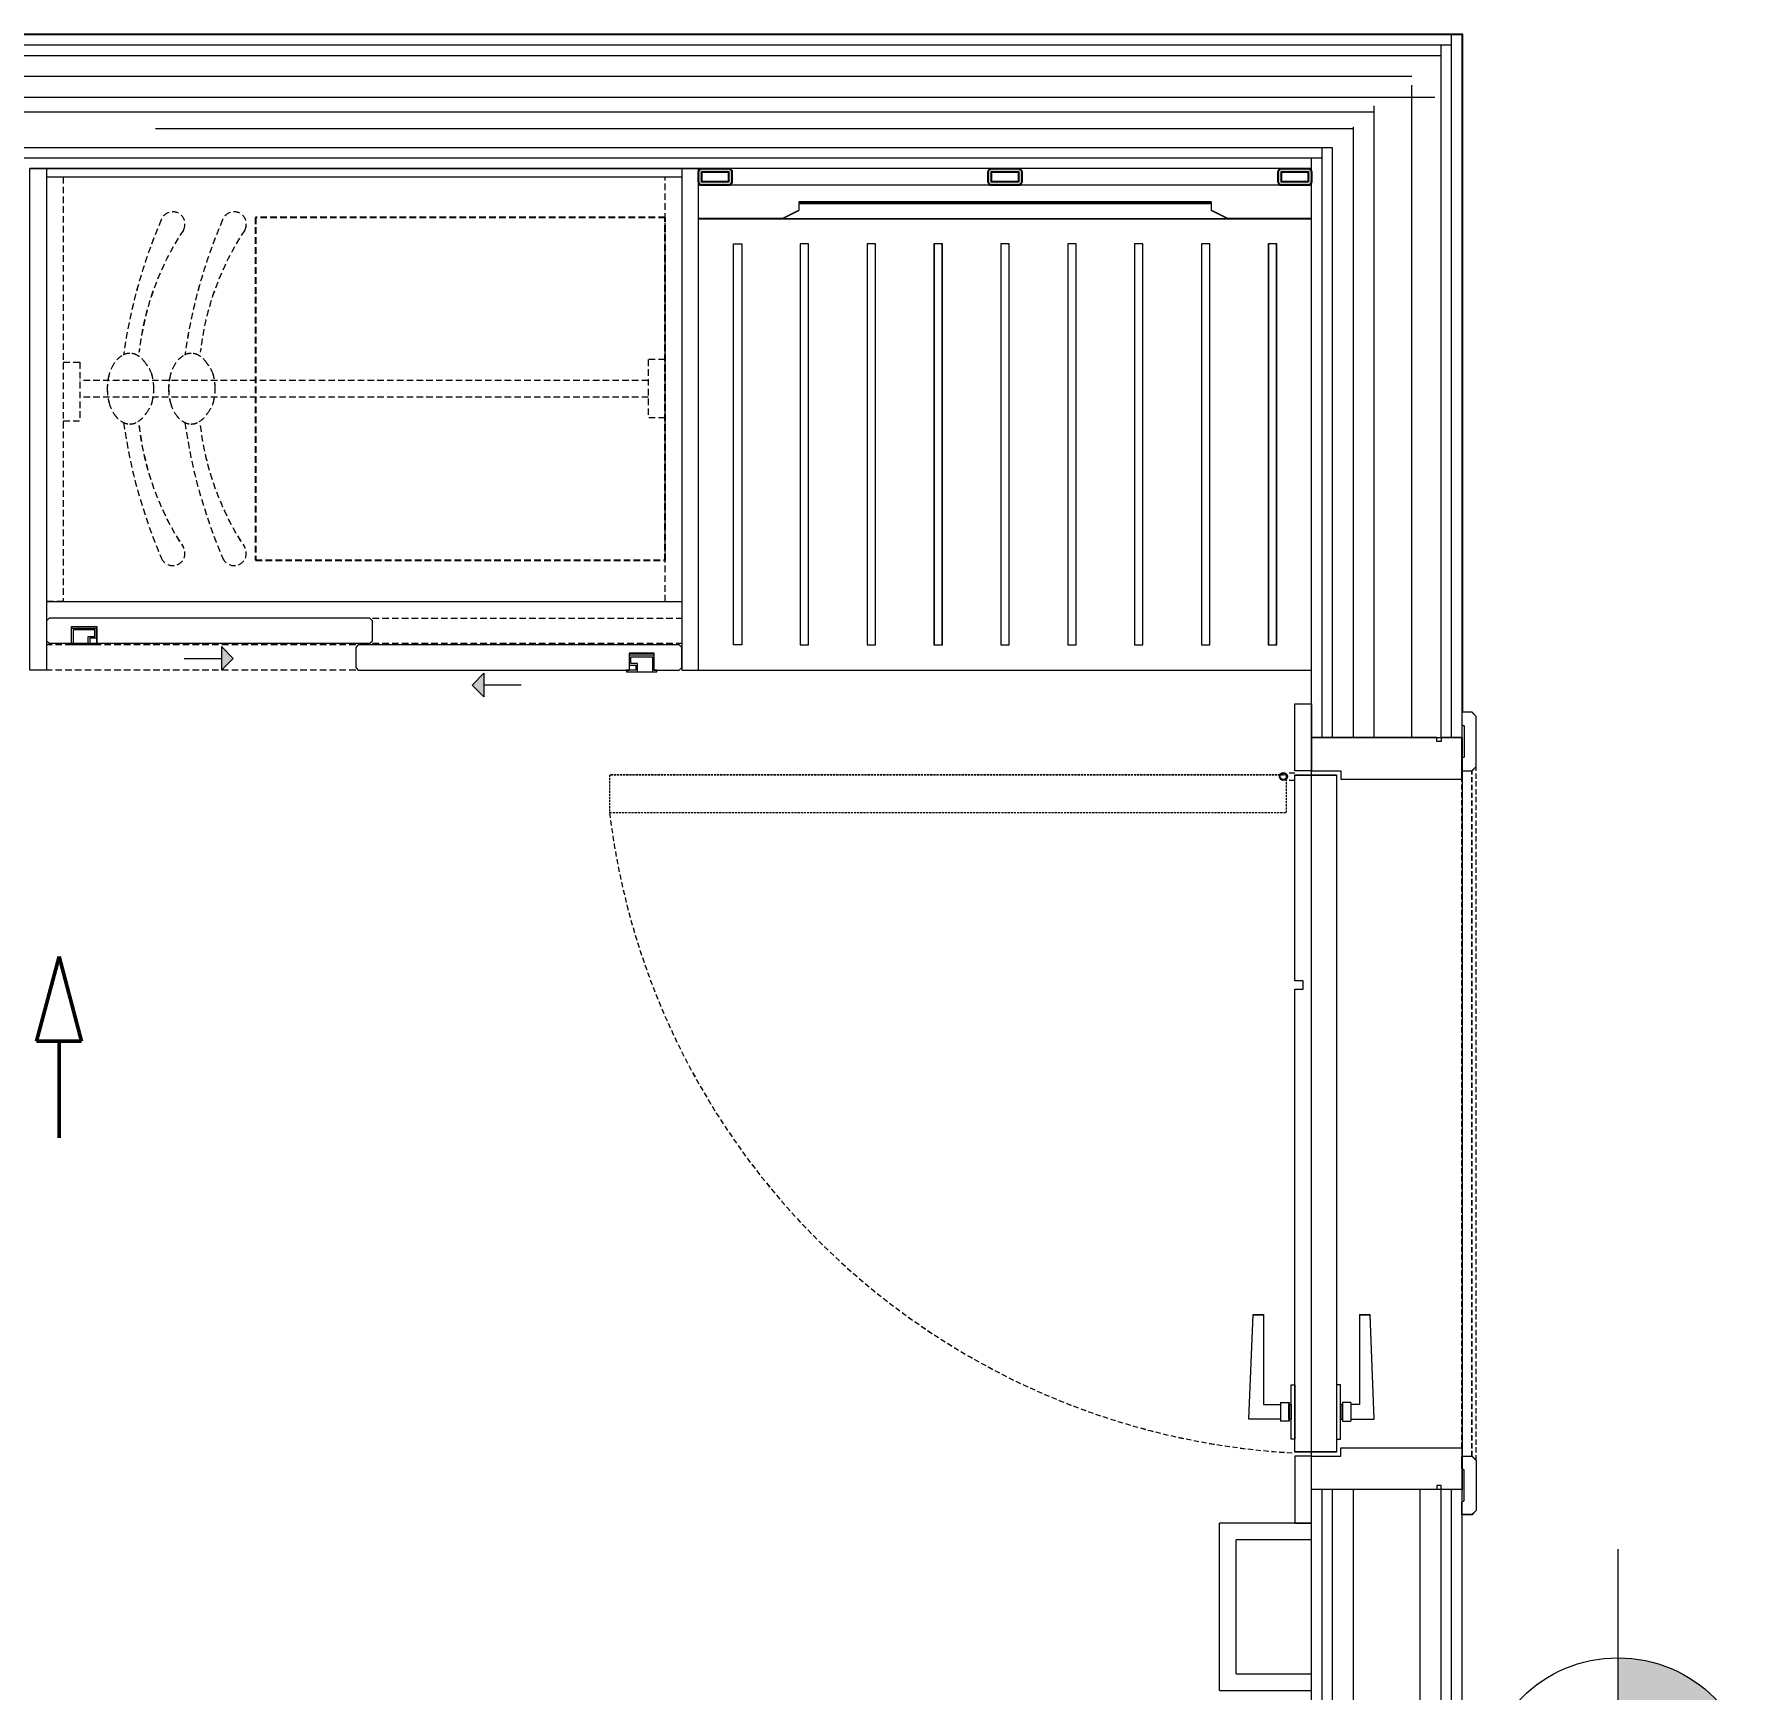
# Model space of a CAD drawing. Header units: millimetres. Extents: x 26282 to 30760, y 1404 to 4574.
# Drawn here: x 28411.3 to 28614.8, y 2969.2 to 3167.3 of the extents above; entities that cross this region are included whole.
import ezdxf

# ---------------------------------------------------------------- set-up
doc = ezdxf.new("R2010")
doc.units = ezdxf.units.MM
doc.header["$LTSCALE"] = 0.25
for name, pattern in [('01-2BASEMENT$0$HIDDEN', [0.375, 0.25, -0.125]), ('HIDDEN', [0.375, 0.25, -0.125]), ('HIDDEN2', [4.7625, 3.175, -1.5875])]:
    doc.linetypes.add(name, pattern=pattern)
for name, color, linetype, lineweight in [('(YP-ZC) A-L-HIDDEN', 145, 'HIDDEN', 13), ('(YP-ZC) A-LW13', 148, 'Continuous', 13), ('AB-DUV', 4, 'Continuous', 50), ('ABN-KOT', 5, 'Continuous', 20), ('BRONZE (3RDF)', 30, 'Continuous', 15), ('DOOR HANDLE (3RDF)', 17, 'Continuous', 15), ('DOOR-INT (3RDF)', 157, 'Continuous', 15), ('FURNITURE (3RDF)', 43, 'Continuous', 20), ('HATCH (3RDF)', 251, 'Continuous', 5), ('HIDDEN (3RDF)', 145, 'HIDDEN', 13), ('ID-ALCIPAN', 124, 'Continuous', 20), ('ID-HATCH', 252, 'Continuous', 18), ('KOTLAR', 13, 'Continuous', 20), ('METAL PROFILE (3RDF)', 251, 'Continuous', 18), ('STAINLESS (3RDF)', 95, 'Continuous', 15), ('WALLPAPER (3RDF)', 63, 'Continuous', 13), ('WOOD (3RDF)', 45, 'Continuous', 15)]:
    doc.layers.add(name, color=color, linetype=linetype, lineweight=lineweight)
doc.layers.add('ACCESSORIES (3RDF)', color=2, linetype='Continuous')
doc.layers.add('ID-PROFIL', color=145, linetype='Continuous')
doc.styles.add('DR-ölçü', font='GOTHIC.TTF', dxfattribs={"width": 0.8})
doc.linetypes.add('BATTING', pattern='A,0.0001,-0.1,[134,ltypeshp.shx,S=0.1,R=0,X=-0.1,Y=0],-0.2,[134,ltypeshp.shx,S=0.1,R=180,X=0.1,Y=0],-0.1', length=0.4001)

# ---------------------------------------------------------------- blocks, each defined once
blk = doc.blocks.new('KAPI-05')
at = {"color": 252}
for p, q in [((28.7, 81.45), (28.7, 87.95)), ((23.7, 80.65), (23.7, 87.15))]:
    blk.add_line(p, q, dxfattribs=at)
at = {"color": 252, "linetype": '01-2BASEMENT$0$HIDDEN', "lineweight": 0, "ltscale": 4, "elevation": 0}
blk.add_lwpolyline([(29.69, 8.5), (110.69, 8.5), (110.69, 13), (29.69, 13)], close=True, dxfattribs=at)
blk.add_lwpolyline([(29.69, 8.5), (110.69, 8.5), (110.69, 13), (29.69, 13)], close=True, dxfattribs=at)
at = {"color": 252, "linetype": 'HIDDEN', "ltscale": 10}
blk.add_arc((24.01, 2.43, 0), 87.32, 6.9552, 86.9217, dxfattribs=at)
at = {"layer": 'DOOR HANDLE (3RDF)', "color": 252}
for p, q in [((23.7, 87.95), (23.25, 87.95)), ((23.25, 87.95), (23.25, 81.45)), ((28.7, 87.95), (29.15, 87.95)), ((29.15, 87.95), (29.15, 81.45)), ((22, 85.57), (19.2, 85.57)), ((19.2, 85.57), (19.7, 73.07)), ((22, 83.58), (22, 85.83)), ((22, 83.82), (22, 85.57)), ((30.4, 83.58), (30.4, 85.83)), ((30.4, 85.57), (34.2, 85.57)), ((30.4, 83.82), (30.4, 85.57)), ((34.2, 85.57), (33.7, 73.07, 0)), ((20.95, 83.82), (22, 83.82)), ((20.95, 73.07), (20.95, 83.82)), ((32.45, 83.82), (30.4, 83.82)), ((32.45, 73.07, 0), (32.45, 83.82)), ((23.25, 81.45), (23.7, 81.45)), ((29.15, 81.45), (28.7, 81.45)), ((20.95, 73.07), (19.7, 73.07)), ((33.7, 73.07, 0), (32.45, 73.07, 0))]:
    blk.add_line(p, q, dxfattribs=at)
at = {"layer": 'DOOR HANDLE (3RDF)', "color": 252, "elevation": 0}
for points in [[(22, 83.58), (23, 83.58), (23, 85.83), (22, 85.83)], [(30.4, 83.58), (29.4, 83.58), (29.4, 85.83), (30.4, 85.83)]]:
    blk.add_lwpolyline(points, dxfattribs=at)
for points in [[(23.25, 85.57), (23, 85.57), (23, 83.82), (23.25, 83.82)], [(29.15, 85.57), (29.4, 85.57), (29.4, 83.82), (29.15, 83.82)]]:
    blk.add_lwpolyline(points, close=True, dxfattribs=at)
at = {"layer": 'HIDDEN (3RDF)', "ltscale": 10, "elevation": 0}
for points in [[(7.01, 90.5), (7.01, 7.5)], [(7.51, 90), (7.51, 8)], [(8.71, 89), (8.71, 9)]]:
    blk.add_lwpolyline(points, dxfattribs=at)
at = {"layer": 'STAINLESS (3RDF)'}
for p, q in [((29.39, 9.11), (28.7, 9.11)), ((29.39, 8.25), (28.7, 8.25))]:
    blk.add_line(p, q, dxfattribs=at)
for radius in [0.47, 0.38]:
    blk.add_circle((30.07, 8.68, 0), radius, dxfattribs=at)
at = {"layer": 'WOOD (3RDF)'}
for p, q in [((37.71, 118.04), (26.7, 118.04)), ((37.71, 118.04), (37.71, 98)), ((35.71, 116.04), (26.7, 116.04)), ((35.71, 116.04), (35.71, 100)), ((26.7, 100), (35.71, 100)), ((26.7, 98), (37.71, 98))]:
    blk.add_line(p, q, dxfattribs=at)
at = {"layer": 'WOOD (3RDF)', "ltscale": 0.25, "elevation": 0}
for points in [[(26.7, 90), (28.7, 90), (28.7, 98), (26.7, 98), (26.7, 90)], [(7.51, 90), (7.01, 90.5), (7.01, 96.5), (7.51, 97), (8.71, 97), (8.71, 97), (8.71, 95.5), (8.46, 95.36), (8.46, 91.64), (8.71, 91.5), (8.71, 90), (7.51, 90)], [(26.7, 94), (26.7, 90), (23.2, 90), (23.2, 89), (8.71, 89), (8.71, 94), (11.21, 94), (11.21, 93.5), (11.71, 93.5), (11.71, 94), (26.7, 94)], [(28.7, 34.13), (27.7, 34.13), (27.7, 33.13), (28.7, 33.13), (28.7, 8.5), (23.7, 8.5), (23.7, 89.5), (28.7, 89.5), (28.7, 34.13)], [(26.7, 4), (26.7, 8), (23.2, 8), (23.2, 9), (8.71, 9), (8.71, 4), (11.21, 4), (11.21, 4.5), (11.71, 4.5), (11.71, 4), (26.7, 4)], [(7.51, 8), (7.01, 7.5), (7.01, 1.5), (7.51, 1), (8.71, 1), (8.71, 1), (8.71, 2.5), (8.46, 2.64), (8.46, 6.36), (8.71, 6.5), (8.71, 8), (7.51, 8)], [(26.7, 8), (28.7, 8), (28.7, 0), (26.7, 0), (26.7, 8)]]:
    blk.add_lwpolyline(points, dxfattribs=at)
blk = doc.blocks.new('A$C507954D5')
at = {"layer": 'WOOD (3RDF)'}
h = blk.add_hatch(color=256, dxfattribs=at)
h.dxf.hatch_style = 1
h.paths.add_polyline_path([(4.44, 2.83), (4.44, 0), (5.86, 1.41)])
for p, q in [((5.86, 1.41), (4.44, 2.83)), ((4.44, 2.83), (4.44, 0)), ((0, 1.41), (4.44, 1.41)), ((5.86, 1.41), (4.44, 0))]:
    blk.add_line(p, q, dxfattribs=at)
blk = doc.blocks.new('A$C758C6CDD')
at = {"layer": 'BRONZE (3RDF)', "color": 252}
blk.add_line((1.3, 0, 0), (3.1, 0, 0), dxfattribs=at)
at = {"layer": 'BRONZE (3RDF)', "elevation": 0}
blk.add_lwpolyline([(0.3, 2), (0.3, 0.8), (1.1, 0.8), (1.1, 0.2), (0, 0.2), (0, 0), (1.3, 0), (1.3, 1), (0.5, 1), (0.5, 1.8), (3.1, 1.8), (3.1, 0), (3.6, 0), (3.6, 0.2), (3.3, 0.2), (3.3, 2), (0.3, 2)], dxfattribs=at)
at = {"layer": 'WOOD (3RDF)', "elevation": 0}
blk.add_lwpolyline([(3.3, 0.2), (3.3, 2.2), (0.3, 2.2), (0.3, 0.2)], dxfattribs=at)
blk = doc.blocks.new('DOLAP-08')
at = {"layer": 'ACCESSORIES (3RDF)', "linetype": 'HIDDEN2'}
blk.add_lwpolyline([(27, 16.36), (76, 16.36), (76, 57.36), (27, 57.36), (27, 16.36)], dxfattribs=at)
at = {"layer": 'HIDDEN (3RDF)', "color": 8, "linetype": 'HIDDEN', "ltscale": 12.5}
for p, q in [((4, 62.2), (4, 11.4)), ((76, 11.4), (76.01, 62.2)), ((4, 40.02, 0), (6, 40.02, 0)), ((6, 40.02, 0), (6, 33.02, 0)), ((74, 40.36), (74, 33.36)), ((76, 40.36), (74, 40.36)), ((74, 37.86), (6, 37.86)), ((74, 35.86), (6, 35.86)), ((4, 33.02, 0), (6, 33.02, 0)), ((76, 33.36), (74, 33.36)), ((4, 11.4, 0.02), (2, 11.4, 0.02)), ((76, 11.4), (78, 11.4)), ((41, 9.4), (78, 9.4)), ((39, 6.2), (2, 6.2)), ((41, 6.4), (78, 6.4)), ((39, 3.2), (2, 3.2))]:
    blk.add_line(p, q, dxfattribs=at)
for points in [[(11.22, 40.92, -0.066142), (15.72, 57.07, -1.08017), (18.38, 55.85, 0.118246), (13.07, 41.25, 0.821198)], [(18.56, 40.92, -0.066142), (23.06, 57.07, -1.08017), (25.72, 55.85, 0.118246), (20.4, 41.25, 0.821198)], [(11.22, 32.81, 0.066142), (15.72, 16.66, 1.08017), (18.38, 17.88, -0.118246), (13.07, 32.48, -0.821198)], [(18.56, 32.81, 0.066142), (23.06, 16.66, 1.08017), (25.72, 17.88, -0.118246), (20.4, 32.48, -0.821198)]]:
    blk.add_lwpolyline(points, format="xyb", dxfattribs=at)
for points in [[(11.98, 41.09, -0.144333), (12.95, 40.81, -0.107177), (13.9, 39.85, -0.074331), (14.62, 38.55, -0.065016), (14.84, 36.86, -0.065016), (14.62, 35.18, -0.074324), (13.89, 33.88, -0.107177), (12.94, 32.93, -0.144333), (11.98, 32.64, -0.144333), (11.01, 32.93, -0.107177), (10.06, 33.88, -0.077818), (9.49, 35.18, -0.065016), (9.27, 36.87, -0.065016), (9.49, 38.55, -0.077818), (10.06, 39.85, -0.107177), (11.01, 40.81, -0.144333)], [(19.32, 41.09, -0.144333), (20.29, 40.81, -0.107177), (21.24, 39.85, -0.074331), (21.96, 38.55, -0.065016), (22.18, 36.86, -0.065016), (21.96, 35.18, -0.074324), (21.23, 33.88, -0.107177), (20.28, 32.93, -0.144333), (19.32, 32.64, -0.144333), (18.35, 32.93, -0.107177), (17.4, 33.88, -0.077818), (16.83, 35.18, -0.065016), (16.61, 36.87, -0.065016), (16.83, 38.55, -0.077818), (17.4, 39.85, -0.107177), (18.35, 40.81, -0.144333)]]:
    blk.add_lwpolyline(points, format="xyb", close=True, dxfattribs=at)
at = {"layer": 'WOOD (3RDF)'}
for p, q in [((0, 3.2), (0, 63.2)), ((2, 63.2), (2, 3.2)), ((80, 3.2), (80.01, 63.2)), ((2, 11.4), (78, 11.4)), ((2, 3.2), (0, 3.2))]:
    blk.add_line(p, q, dxfattribs=at)
for points in [[(0, 63.2), (80.01, 63.2)], [(78.01, 63.2), (78, 3.2), (80, 3.2)], [(2, 62.2), (78.01, 62.2)], [(74.71, 3.2), (77.7, 3.2), (78, 3.5), (78, 5.9), (77.7, 6.2), (39.3, 6.2), (39, 5.9), (39, 3.5), (39.3, 3.2), (71.71, 3.2)]]:
    blk.add_lwpolyline(points, dxfattribs=at)
blk.add_lwpolyline([(41, 6.7), (41, 9.1), (40.7, 9.4), (2.3, 9.4), (2, 9.1), (2, 6.7), (2.3, 6.4), (40.7, 6.4)], close=True, dxfattribs=at)
at = {"xscale": -1}
blk.add_blockref('A$C758C6CDD', (8.3, 6.2, 0), dxfattribs=at)
blk.add_blockref('A$C758C6CDD', (71.41, 3, 0))
at = {"layer": 'WOOD (3RDF)'}
blk.add_blockref('A$C507954D5', (18.49, 3.19, 0), dxfattribs=at)
at = {"layer": 'WOOD (3RDF)', "xscale": -1}
blk.add_blockref('A$C507954D5', (58.78, 0, 0), dxfattribs=at)
blk = doc.blocks.new('20x40 profil')
at = {"layer": 'METAL PROFILE (3RDF)'}
h = blk.add_hatch(color=256, dxfattribs=at)
edge = h.paths.add_edge_path()
edge.add_line((-1.6, 2), (1.6, 2))
edge.add_arc((1.6, 1.6), 0.4, 360, 450, ccw=False)
edge.add_line((2, 1.6), (2, 0.4))
edge.add_arc((1.6, 0.4), 0.4, 270, 360, ccw=False)
edge.add_line((1.6, 0), (-1.6, 0))
edge.add_arc((-1.6, 0.4), 0.4, 180, 270, ccw=False)
edge.add_line((-2, 0.4), (-2, 1.6))
edge.add_arc((-1.6, 1.6), 0.4, 90, 180, ccw=False)
h.paths.add_polyline_path([(-1.6, 1.6), (1.6, 1.6), (1.6, 0.4), (-1.6, 0.4)], flags=16)
at = {"layer": 'ID-PROFIL'}
blk.add_lwpolyline([(1.6, 2), (-1.6, 2, 0.414214), (-2, 1.6), (-2, 0.4, 0.414214), (-1.6, 0), (1.6, 0, 0.414214), (2, 0.4), (2, 1.6, 0.414214)], format="xyb", close=True, dxfattribs=at)
blk.add_lwpolyline([(1.6, 1.6), (-1.6, 1.6), (-1.6, 0.4), (1.6, 0.4)], close=True, dxfattribs=at)
blk = doc.blocks.new('AYNA-06')
at = {"layer": 'METAL PROFILE (3RDF)'}
h = blk.add_hatch(color=256, dxfattribs=at)
edge = h.paths.add_edge_path()
edge.add_line((-29.98, 1.93), (-33.18, 1.93))
edge.add_arc((-33.18, 1.53), 0.4, 450, 540)
edge.add_line((-33.58, 1.53), (-33.58, 0.33))
edge.add_arc((-33.18, 0.33), 0.4, 540, 630)
edge.add_line((-33.18, -0.07), (-29.98, -0.07))
edge.add_arc((-29.98, 0.33), 0.4, 630, 720)
edge.add_line((-29.58, 0.33), (-29.58, 1.53))
edge.add_arc((-29.98, 1.53), 0.4, 720, 810)
h.paths.add_polyline_path([(-29.98, 1.53), (-33.18, 1.53), (-33.18, 0.33), (-29.98, 0.33)], flags=16)
h = blk.add_hatch(color=256, dxfattribs=at)
edge = h.paths.add_edge_path()
edge.add_line((4.7, 1.93), (1.5, 1.93))
edge.add_arc((1.5, 1.53), 0.4, 450, 540)
edge.add_line((1.1, 1.53), (1.1, 0.33))
edge.add_arc((1.5, 0.33), 0.4, 540, 630)
edge.add_line((1.5, -0.07), (4.7, -0.07))
edge.add_arc((4.7, 0.33), 0.4, 630, 720)
edge.add_line((5.1, 0.33), (5.1, 1.53))
edge.add_arc((4.7, 1.53), 0.4, 720, 810)
h.paths.add_polyline_path([(4.7, 1.53), (1.5, 1.53), (1.5, 0.33), (4.7, 0.33)], flags=16)
h = blk.add_hatch(color=256, dxfattribs=at)
edge = h.paths.add_edge_path()
edge.add_line((39.37, 1.93), (36.17, 1.93))
edge.add_arc((36.17, 1.53), 0.4, 450, 540)
edge.add_line((35.77, 1.53), (35.77, 0.33))
edge.add_arc((36.17, 0.33), 0.4, 540, 630)
edge.add_line((36.17, -0.07), (39.37, -0.07))
edge.add_arc((39.37, 0.33), 0.4, 630, 720)
edge.add_line((39.77, 0.33), (39.77, 1.53))
edge.add_arc((39.37, 1.53), 0.4, 720, 810)
h.paths.add_polyline_path([(39.37, 1.53), (36.17, 1.53), (36.17, 0.33), (39.37, 0.33)], flags=16)
at = {"layer": 'HATCH (3RDF)', "elevation": -2.27}
blk.add_lwpolyline([(-21.58, 4.13), (27.77, 4.13)], dxfattribs=at)
at = {"layer": 'WOOD (3RDF)', "ltscale": 0.25}
for p, q in [((-33.58, 5.93, 0), (-23.58, 5.93, 0)), ((-33.58, 5.93, 0), (-33.58, 1.93, 0)), ((29.77, 5.93, 0), (39.77, 5.93, 0)), ((-33.58, 1.93, 0), (39.77, 1.93, 0))]:
    blk.add_line(p, q, dxfattribs=at)
at = {"layer": 'WOOD (3RDF)'}
for q in [(-33.58, 5.93, 0), (39.77, 1.93, 0)]:
    blk.add_line((39.77, 5.93, 0), q, dxfattribs=at)
for points, elevation in [([(-23.58, 5.93), (-21.58, 4.93)], 0), ([(-21.58, 3.93), (-21.58, 4.93)], 0), ([(29.77, 5.93), (27.77, 4.93)], 0), ([(27.77, 3.93), (27.77, 4.93)], 0), ([(-21.58, 3.93), (27.77, 3.93)], -2.27), ([(-21.58, 3.93), (27.77, 3.93)], -2.27)]:
    blk.add_lwpolyline(points, dxfattribs=dict(at, elevation=elevation))
at = {"layer": 'METAL PROFILE (3RDF)', "color": 4, "extrusion": (0, 0, -1), "zscale": -1}
for p in [(31.58, -0.07, 0), (-3.1, -0.07, 0), (-37.77, -0.07, 0)]:
    blk.add_blockref('20x40 profil', p, dxfattribs=at)
blk = doc.blocks.new('BAVULLUK-03')
at = {"layer": 'BRONZE (3RDF)', "ltscale": 12.5, "elevation": 0}
for points in [[(5.18, 51), (5.18, 3), (4.18, 3), (4.18, 51)], [(12.18, 51), (12.18, 3), (13.18, 3), (13.18, 51)], [(20.18, 51), (20.18, 3), (21.18, 3), (21.18, 51)], [(28.18, 51), (28.18, 3), (29.18, 3), (29.18, 51)], [(36.18, 51), (36.18, 3), (37.18, 3), (37.18, 51)], [(44.18, 51), (44.18, 3), (45.18, 3), (45.18, 51)], [(52.18, 51), (52.18, 3), (53.18, 3), (53.18, 51)], [(60.18, 51), (60.18, 3), (61.18, 3), (61.18, 51)], [(68.18, 51), (68.18, 3), (69.18, 3), (69.18, 51)]]:
    blk.add_lwpolyline(points, close=True, dxfattribs=at)
at = {"layer": 'WOOD (3RDF)'}
for p, q in [((0, 0), (0, 54)), ((0, 54), (73.35, 54, 0)), ((73.35, 0, 0), (73.35, 54, 0)), ((0, 0), (73.35, 0, 0))]:
    blk.add_line(p, q, dxfattribs=at)
blk = doc.blocks.new('A$C187D15ED')
at = {"layer": '(YP-ZC) A-L-HIDDEN', "linetype": 'ByBlock', "ltscale": 30, "elevation": 0}
blk.add_lwpolyline([(9011.75, 2788.1), (8993.75, 2788.1), (8993.75, 2878.1), (9011.75, 2878.1)], close=True, dxfattribs=at)
at = {"layer": '(YP-ZC) A-LW13', "ltscale": 0.25}
for p, q in [((9008.5, 2954.65), (8620, 2954.65)), ((9008.5, 2954.65), (8620, 2954.65)), ((9001.25, 2954.65), (8637.5, 2954.65)), ((9001.25, 2954.65), (8637.5, 2954.65)), ((9001.25, 2952.9), (8836.65, 2952.9)), ((9001.25, 2952.9), (8836.65, 2952.9)), ((8856.27, 2952.9), (8836.65, 2952.9)), ((9001.25, 2878.1), (9001.25, 2953.65)), ((9001.25, 2878.1), (9001.25, 2953.65))]:
    blk.add_line(p, q, dxfattribs=at)
blk.add_line((8841.21, 2841.77, 0), (8846.6, 2841.77, 0))
for points in [[(8843.91, 2851.87), (8841.21, 2841.77)], [(8843.91, 2830.18), (8843.91, 2841.77)], [(8843.91, 2830.18), (8843.91, 2841.77)]]:
    blk.add_lwpolyline(points)
at = {"elevation": 0}
blk.add_lwpolyline([(8843.91, 2851.87), (8846.6, 2841.77)], dxfattribs=at)
at = {"layer": 'ID-ALCIPAN', "ltscale": 0.25}
for p, q in [((9011.75, 2962.15), (8625.75, 2962.15)), ((9010.5, 2878.1), (9010.5, 2962.15)), ((9011.75, 2878.1), (9011.75, 2962.15)), ((9010.5, 2960.9), (8624.5, 2960.9)), ((9009.25, 2959.65), (8624.5, 2959.65)), ((9009.25, 2878.1), (9009.25, 2960.9)), ((8996.25, 2948.65), (8836.65, 2948.65)), ((8995, 2947.4), (8839.15, 2947.4)), ((8993.75, 2878.1), (8993.75, 2947.4)), ((8995, 2878.1), (8995, 2948.65)), ((8996.25, 2878.1), (8996.25, 2948.65)), ((8993.75, 2946.15), (8840.4, 2946.15)), ((8993.75, 2522.13), (8993.75, 2788.1)), ((8995, 2520.88), (8995, 2788.1)), ((8996.25, 2520.88), (8996.25, 2788.1)), ((9009.25, 2520.88), (9009.25, 2788.1)), ((9010.5, 2520.88), (9010.5, 2788.1)), ((9011.75, 2522.13), (9011.75, 2788.1))]:
    blk.add_line(p, q, dxfattribs=at)
at = {"layer": 'ID-HATCH', "linetype": 'BATTING', "lineweight": 0, "ltscale": 4.5}
for p, q in [((9005.75, 2957.15), (8622, 2957.15)), ((9005.75, 2878.1), (9005.75, 2956.15)), ((8998.75, 2950.9), (8855.45, 2950.9)), ((8998.75, 2878.1), (8998.75, 2951.15)), ((8998.75, 2520.88), (8998.75, 2788.1)), ((9006.75, 2520.88), (9006.75, 2788.1))]:
    blk.add_line(p, q, dxfattribs=at)
at = {"layer": 'WALLPAPER (3RDF)'}
for p, q in [((9011.85, 2962.25), (8627.1, 2962.25)), ((9011.85, 2881.1), (9011.85, 2962.25))]:
    blk.add_line(p, q, dxfattribs=at)
at = {"layer": 'DOOR-INT (3RDF)', "ltscale": 0.2, "rotation": 180}
blk.add_blockref('KAPI-05', (9020.45, 2882.1), dxfattribs=at)
at = {"layer": 'FURNITURE (3RDF)', "ltscale": 0.2}
for name, p in [('DOLAP-08', (8840.4, 2882.95)), ('BAVULLUK-03', (8920.4, 2886.15))]:
    blk.add_blockref(name, p, dxfattribs=at)
at = {"layer": 'FURNITURE (3RDF)', "rotation": 180}
blk.add_blockref('AYNA-06', (8960.17, 2946.09, 0), dxfattribs=at)
blk = doc.blocks.new('KOT')
at = {"layer": 'KOTLAR'}
h = blk.add_hatch(color=256, dxfattribs=at)
h.paths.add_polyline_path([(0, 0), (-0.0815, 0, 0.414214), (0, -0.0815)])
h.paths.add_polyline_path([(0, 0.0815), (0, 0), (0.0815, 0, 0.414214)])
for p, q in [((0, -0.1301), (0, 0.1465)), ((-0.1435, 0), (0.5035, 0))]:
    blk.add_line(p, q, dxfattribs=at)
blk.add_circle((0, 0), 0.0815, dxfattribs=at)
at = {"layer": 'KOTLAR', "style": 'DR-ölçü'}
blk.add_attdef('KOT', (0.1092, 0.0404), '', height=0.1, dxfattribs=at)

msp = doc.modelspace()

# ---------------------------------------------------------------- block references
at = {"layer": 'AB-DUV', "ltscale": 100}
msp.add_blockref('A$C187D15ED', (19570.424, 205.028, 5.126), dxfattribs=at)

# ---------------------------------------------------------------- next in the draw order: hatches: boundary and pattern name
at = {"layer": 'METAL PROFILE (3RDF)'}
h = msp.add_hatch(color=256, dxfattribs=at)
edge = h.paths.add_edge_path()
edge.add_line((28491.226, 3149.179), (28494.426, 3149.179))
edge.add_arc((28494.426, 3149.579), 0.4, 630, 720)
edge.add_line((28494.826, 3149.579), (28494.826, 3150.779))
edge.add_arc((28494.426, 3150.779), 0.4, 720, 810)
edge.add_line((28494.426, 3151.179), (28491.226, 3151.179))
edge.add_arc((28491.226, 3150.779), 0.4, 810, 900)
edge.add_line((28490.826, 3150.779), (28490.826, 3149.579))
edge.add_arc((28491.226, 3149.579), 0.4, 900, 990)
h.paths.add_polyline_path([(28491.226, 3149.579), (28494.426, 3149.579), (28494.426, 3150.779), (28491.226, 3150.779)], flags=16)
h = msp.add_hatch(color=256, dxfattribs=at)
edge = h.paths.add_edge_path()
edge.add_line((28491.226, 3149.179), (28494.426, 3149.179))
edge.add_arc((28494.426, 3149.579), 0.4, -90, 0)
edge.add_line((28494.826, 3149.579), (28494.826, 3150.779))
edge.add_arc((28494.426, 3150.779), 0.4, 0, 90)
edge.add_line((28494.426, 3151.179), (28491.226, 3151.179))
edge.add_arc((28491.226, 3150.779), 0.4, 90, 180)
edge.add_line((28490.826, 3150.779), (28490.826, 3149.579))
edge.add_arc((28491.226, 3149.579), 0.4, 180, 270)
h.paths.add_polyline_path([(28491.226, 3149.579), (28494.426, 3149.579), (28494.426, 3150.779), (28491.226, 3150.779)], flags=16)
h = msp.add_hatch(color=256, dxfattribs=at)
edge = h.paths.add_edge_path()
edge.add_line((28525.901, 3149.179), (28529.101, 3149.179))
edge.add_arc((28529.101, 3149.579), 0.4, 630, 720)
edge.add_line((28529.501, 3149.579), (28529.501, 3150.779))
edge.add_arc((28529.101, 3150.779), 0.4, 720, 810)
edge.add_line((28529.101, 3151.179), (28525.901, 3151.179))
edge.add_arc((28525.901, 3150.779), 0.4, 810, 900)
edge.add_line((28525.501, 3150.779), (28525.501, 3149.579))
edge.add_arc((28525.901, 3149.579), 0.4, 900, 990)
h.paths.add_polyline_path([(28525.901, 3149.579), (28529.101, 3149.579), (28529.101, 3150.779), (28525.901, 3150.779)], flags=16)
h = msp.add_hatch(color=256, dxfattribs=at)
edge = h.paths.add_edge_path()
edge.add_line((28525.901, 3149.179), (28529.101, 3149.179))
edge.add_arc((28529.101, 3149.579), 0.4, -90, 0)
edge.add_line((28529.501, 3149.579), (28529.501, 3150.779))
edge.add_arc((28529.101, 3150.779), 0.4, 0, 90)
edge.add_line((28529.101, 3151.179), (28525.901, 3151.179))
edge.add_arc((28525.901, 3150.779), 0.4, 90, 180)
edge.add_line((28525.501, 3150.779), (28525.501, 3149.579))
edge.add_arc((28525.901, 3149.579), 0.4, 180, 270)
h.paths.add_polyline_path([(28525.901, 3149.579), (28529.101, 3149.579), (28529.101, 3150.779), (28525.901, 3150.779)], flags=16)
h = msp.add_hatch(color=256, dxfattribs=at)
edge = h.paths.add_edge_path()
edge.add_line((28560.576, 3149.179), (28563.776, 3149.179))
edge.add_arc((28563.776, 3149.579), 0.4, 630, 720)
edge.add_line((28564.176, 3149.579), (28564.176, 3150.779))
edge.add_arc((28563.776, 3150.779), 0.4, 720, 810)
edge.add_line((28563.776, 3151.179), (28560.576, 3151.179))
edge.add_arc((28560.576, 3150.779), 0.4, 810, 900)
edge.add_line((28560.176, 3150.779), (28560.176, 3149.579))
edge.add_arc((28560.576, 3149.579), 0.4, 900, 990)
h.paths.add_polyline_path([(28560.576, 3149.579), (28563.776, 3149.579), (28563.776, 3150.779), (28560.576, 3150.779)], flags=16)
h = msp.add_hatch(color=256, dxfattribs=at)
edge = h.paths.add_edge_path()
edge.add_line((28560.576, 3149.179), (28563.776, 3149.179))
edge.add_arc((28563.776, 3149.579), 0.4, -90, 0)
edge.add_line((28564.176, 3149.579), (28564.176, 3150.779))
edge.add_arc((28563.776, 3150.779), 0.4, 0, 90)
edge.add_line((28563.776, 3151.179), (28560.576, 3151.179))
edge.add_arc((28560.576, 3150.779), 0.4, 90, 180)
edge.add_line((28560.176, 3150.779), (28560.176, 3149.579))
edge.add_arc((28560.576, 3149.579), 0.4, 180, 270)
h.paths.add_polyline_path([(28560.576, 3149.579), (28563.776, 3149.579), (28563.776, 3150.779), (28560.576, 3150.779)], flags=16)
at = {"layer": 'WOOD (3RDF)'}
h = msp.add_hatch(color=256, dxfattribs=at)
h.dxf.hatch_style = 1
h.paths.add_polyline_path([(28433.75, 3093.99), (28433.75, 3091.162), (28435.164, 3092.576)])
h = msp.add_hatch(color=256, dxfattribs=at)
h.dxf.hatch_style = 1
h.paths.add_polyline_path([(28465.152, 3090.805), (28465.152, 3087.976), (28463.738, 3089.39)])

# ---------------------------------------------------------------- next in the draw order: linework, layer by layer
at = {"layer": 'ACCESSORIES (3RDF)', "linetype": 'HIDDEN2', "elevation": 5.126}
msp.add_lwpolyline([(28437.824, 3104.341), (28486.824, 3104.341), (28486.824, 3145.341), (28437.824, 3145.341), (28437.824, 3104.341)], dxfattribs=at)
at = {"layer": 'BRONZE (3RDF)', "color": 252}
for p, q in [((28417.821, 3094.179, 5.126), (28416.021, 3094.179, 5.126)), ((28483.528, 3090.979, 5.126), (28485.328, 3090.979, 5.126))]:
    msp.add_line(p, q, dxfattribs=at)
at = {"layer": 'BRONZE (3RDF)', "ltscale": 12.5, "elevation": 5.126}
for points in [[(28495.998, 3142.179), (28495.998, 3094.179), (28494.998, 3094.179), (28494.998, 3142.179)], [(28502.998, 3142.179), (28502.998, 3094.179), (28503.998, 3094.179), (28503.998, 3142.179)], [(28510.998, 3142.179), (28510.998, 3094.179), (28511.998, 3094.179), (28511.998, 3142.179)], [(28518.998, 3142.179), (28518.998, 3094.179), (28519.998, 3094.179), (28519.998, 3142.179)], [(28526.998, 3142.179), (28526.998, 3094.179), (28527.998, 3094.179), (28527.998, 3142.179)], [(28534.998, 3142.179), (28534.998, 3094.179), (28535.998, 3094.179), (28535.998, 3142.179)], [(28542.998, 3142.179), (28542.998, 3094.179), (28543.998, 3094.179), (28543.998, 3142.179)], [(28550.998, 3142.179), (28550.998, 3094.179), (28551.998, 3094.179), (28551.998, 3142.179)], [(28558.998, 3142.179), (28558.998, 3094.179), (28559.998, 3094.179), (28559.998, 3142.179)]]:
    msp.add_lwpolyline(points, close=True, dxfattribs=at)
at = {"layer": 'BRONZE (3RDF)', "elevation": 5.126}
for points in [[(28418.821, 3096.179), (28418.821, 3094.979), (28418.021, 3094.979), (28418.021, 3094.379), (28419.121, 3094.379), (28419.121, 3094.179), (28417.821, 3094.179), (28417.821, 3095.179), (28418.621, 3095.179), (28418.621, 3095.979), (28416.021, 3095.979), (28416.021, 3094.179), (28415.521, 3094.179), (28415.521, 3094.379), (28415.821, 3094.379), (28415.821, 3096.179), (28418.821, 3096.179)], [(28482.528, 3092.979), (28482.528, 3091.779), (28483.328, 3091.779), (28483.328, 3091.179), (28482.228, 3091.179), (28482.228, 3090.979), (28483.528, 3090.979), (28483.528, 3091.979), (28482.728, 3091.979), (28482.728, 3092.779), (28485.328, 3092.779), (28485.328, 3090.979), (28485.828, 3090.979), (28485.828, 3091.179), (28485.528, 3091.179), (28485.528, 3092.979), (28482.528, 3092.979)]]:
    msp.add_lwpolyline(points, dxfattribs=at)
at = {"layer": 'DOOR HANDLE (3RDF)', "color": 252}
for p, q in [((28556.676, 3001.548, 5.126), (28557.176, 3014.048, 5.126)), ((28557.176, 3014.048, 5.126), (28558.426, 3014.048, 5.126)), ((28558.426, 3014.048, 5.126), (28558.426, 3003.298, 5.126)), ((28569.926, 3014.048, 5.126), (28569.926, 3003.298, 5.126)), ((28569.926, 3014.048, 5.126), (28571.176, 3014.048, 5.126)), ((28571.676, 3001.548, 5.126), (28571.176, 3014.048, 5.126)), ((28561.726, 2999.173, 5.126), (28561.726, 3005.673, 5.126)), ((28561.726, 3005.673, 5.126), (28562.176, 3005.673, 5.126)), ((28567.626, 3005.673, 5.126), (28567.176, 3005.673, 5.126)), ((28567.626, 2999.173, 5.126), (28567.626, 3005.673, 5.126)), ((28558.426, 3003.298, 5.126), (28560.476, 3003.298, 5.126)), ((28560.476, 3003.548, 5.126), (28560.476, 3001.298, 5.126)), ((28560.476, 3003.298, 5.126), (28560.476, 3001.548, 5.126)), ((28568.876, 3003.548, 5.126), (28568.876, 3001.298, 5.126)), ((28568.876, 3003.298, 5.126), (28568.876, 3001.548, 5.126)), ((28569.926, 3003.298, 5.126), (28568.876, 3003.298, 5.126)), ((28560.476, 3001.548, 5.126), (28556.676, 3001.548, 5.126)), ((28568.876, 3001.548, 5.126), (28571.676, 3001.548, 5.126)), ((28562.176, 2999.173, 5.126), (28561.726, 2999.173, 5.126)), ((28567.176, 2999.173, 5.126), (28567.626, 2999.173, 5.126))]:
    msp.add_line(p, q, dxfattribs=at)
at = {"layer": 'DOOR HANDLE (3RDF)', "color": 252, "elevation": 5.126}
for points in [[(28560.476, 3003.548), (28561.476, 3003.548), (28561.476, 3001.298), (28560.476, 3001.298)], [(28568.876, 3003.548), (28567.876, 3003.548), (28567.876, 3001.298), (28568.876, 3001.298)]]:
    msp.add_lwpolyline(points, dxfattribs=at)
for points in [[(28561.726, 3001.548), (28561.476, 3001.548), (28561.476, 3003.298), (28561.726, 3003.298)], [(28567.626, 3001.548), (28567.876, 3001.548), (28567.876, 3003.298), (28567.626, 3003.298)]]:
    msp.add_lwpolyline(points, close=True, dxfattribs=at)
at = {"layer": 'DOOR-INT (3RDF)', "color": 252}
for p, q in [((28567.176, 3006.469, 5.126), (28567.176, 2999.969, 5.126)), ((28562.176, 3005.673, 5.126), (28562.176, 2999.173, 5.126))]:
    msp.add_line(p, q, dxfattribs=at)
at = {"layer": 'DOOR-INT (3RDF)', "color": 252, "linetype": '01-2BASEMENT$0$HIDDEN', "lineweight": 0, "ltscale": 4, "elevation": 5.126}
for points in [[(28561.186, 3078.624), (28480.186, 3078.623), (28480.186, 3074.123), (28561.186, 3074.124)], [(28561.186, 3078.623), (28480.186, 3078.623), (28480.186, 3074.123), (28561.186, 3074.123)]]:
    msp.add_lwpolyline(points, close=True, dxfattribs=at)
at = {"layer": 'DOOR-INT (3RDF)', "color": 252, "linetype": 'HIDDEN', "ltscale": 10}
msp.add_arc((28566.865, 3084.697, 5.126), 87.322, 186.95524, 266.92165, dxfattribs=at)
at = {"layer": 'HATCH (3RDF)', "elevation": 2.857}
msp.add_lwpolyline([(28552.176, 3146.979), (28502.826, 3146.979)], dxfattribs=at)
at = {"layer": 'HIDDEN (3RDF)', "color": 8, "linetype": 'HIDDEN', "ltscale": 12.5}
for p, q in [((28414.821, 3150.179, 5.126), (28414.821, 3099.379, 5.126)), ((28486.821, 3099.379, 5.126), (28486.826, 3150.179, 5.126)), ((28414.824, 3127.999, 5.126), (28416.824, 3127.999, 5.126)), ((28416.824, 3127.999, 5.126), (28416.824, 3120.999, 5.126)), ((28484.823, 3128.341, 5.126), (28484.823, 3121.341, 5.126)), ((28486.823, 3128.341, 5.126), (28484.823, 3128.341, 5.126)), ((28484.823, 3125.841, 5.126), (28416.824, 3125.841, 5.126)), ((28484.823, 3123.841, 5.126), (28416.824, 3123.841, 5.126)), ((28414.824, 3120.999, 5.126), (28416.824, 3120.999, 5.126)), ((28486.823, 3121.341, 5.126), (28484.823, 3121.341, 5.126)), ((28414.821, 3099.379, 5.15), (28412.821, 3099.379, 5.15)), ((28451.821, 3097.379, 5.126), (28488.821, 3097.379, 5.126)), ((28486.821, 3099.379, 5.126), (28488.821, 3099.379, 5.126)), ((28449.821, 3094.179, 5.126), (28412.82, 3094.179, 5.126)), ((28451.82, 3094.379, 5.126), (28488.821, 3094.379, 5.126)), ((28449.82, 3091.179, 5.126), (28412.821, 3091.179, 5.126))]:
    msp.add_line(p, q, dxfattribs=at)
at = {"layer": 'HIDDEN (3RDF)', "color": 8, "linetype": 'HIDDEN', "ltscale": 12.5, "elevation": 5.126}
for points in [[(28422.042, 3128.897, -0.0661418), (28426.543, 3145.045, -1.0801696), (28429.202, 3143.824, 0.1182461), (28423.887, 3129.226, 0.8211975)], [(28429.381, 3128.897, -0.0661418), (28433.881, 3145.045, -1.0801696), (28436.54, 3143.824, 0.1182461), (28431.225, 3129.226, 0.8211975)], [(28422.042, 3120.786, 0.0661418), (28426.543, 3104.638, 1.0801696), (28429.202, 3105.858, -0.1182461), (28423.887, 3120.456, -0.8211975)], [(28429.381, 3120.786, 0.0661418), (28433.881, 3104.638, 1.0801696), (28436.54, 3105.858, -0.1182461), (28431.225, 3120.456, -0.8211975)]]:
    msp.add_lwpolyline(points, format="xyb", dxfattribs=at)
for points in [[(28422.801, 3129.068, -0.1443331), (28423.768, 3128.782, -0.1071767), (28424.717, 3127.829, -0.0743308), (28425.44, 3126.527, -0.0650165), (28425.659, 3124.841, -0.0650165), (28425.439, 3123.156, -0.0743242), (28424.714, 3121.854, -0.1071767), (28423.764, 3120.902, -0.1443331), (28422.797, 3120.617, -0.1443331), (28421.831, 3120.903, -0.1071767), (28420.881, 3121.856, -0.0778182), (28420.308, 3123.158, -0.0650165), (28420.089, 3124.844, -0.0650165), (28420.31, 3126.529, -0.0778182), (28420.884, 3127.831, -0.1071767), (28421.834, 3128.783, -0.1443331)], [(28430.14, 3129.068, -0.1443331), (28431.107, 3128.782, -0.1071767), (28432.056, 3127.829, -0.0743308), (28432.779, 3126.527, -0.0650165), (28432.998, 3124.841, -0.0650165), (28432.777, 3123.156, -0.0743242), (28432.053, 3121.854, -0.1071767), (28431.103, 3120.902, -0.1443331), (28430.136, 3120.617, -0.1443331), (28429.169, 3120.903, -0.1071767), (28428.22, 3121.856, -0.0778182), (28427.647, 3123.158, -0.0650165), (28427.428, 3124.844, -0.0650165), (28427.649, 3126.529, -0.0778182), (28428.223, 3127.831, -0.1071767), (28429.173, 3128.783, -0.1443331)]]:
    msp.add_lwpolyline(points, format="xyb", close=True, dxfattribs=at)
at = {"layer": 'HIDDEN (3RDF)', "ltscale": 10, "elevation": 5.126}
for points in [[(28583.373, 2997.122), (28583.373, 3079.123)], [(28583.873, 2996.622), (28583.873, 3079.623)], [(28582.173, 2998.12), (28582.173, 3078.123)]]:
    msp.add_lwpolyline(points, dxfattribs=at)
at = {"layer": 'ID-PROFIL', "elevation": 5.126}
for points in [[(28494.426, 3149.179), (28491.226, 3149.179, -0.4142136), (28490.826, 3149.579), (28490.826, 3150.779, -0.4142136), (28491.226, 3151.179), (28494.426, 3151.179, -0.4142136), (28494.826, 3150.779), (28494.826, 3149.579, -0.4142136)], [(28529.101, 3149.179), (28525.901, 3149.179, -0.4142136), (28525.501, 3149.579), (28525.501, 3150.779, -0.4142136), (28525.901, 3151.179), (28529.101, 3151.179, -0.4142136), (28529.501, 3150.779), (28529.501, 3149.579, -0.4142136)], [(28563.776, 3149.179), (28560.576, 3149.179, -0.4142136), (28560.176, 3149.579), (28560.176, 3150.779, -0.4142136), (28560.576, 3151.179), (28563.776, 3151.179, -0.4142136), (28564.176, 3150.779), (28564.176, 3149.579, -0.4142136)]]:
    msp.add_lwpolyline(points, format="xyb", close=True, dxfattribs=at)
for points in [[(28494.426, 3149.579), (28491.226, 3149.579), (28491.226, 3150.779), (28494.426, 3150.779)], [(28529.101, 3149.579), (28525.901, 3149.579), (28525.901, 3150.779), (28529.101, 3150.779)], [(28563.776, 3149.579), (28560.576, 3149.579), (28560.576, 3150.779), (28563.776, 3150.779)]]:
    msp.add_lwpolyline(points, close=True, dxfattribs=at)
at = {"layer": 'STAINLESS (3RDF)'}
for p, q in [((28561.486, 3078.87, 5.126), (28562.176, 3078.87, 5.126)), ((28561.486, 3078.013, 5.126), (28562.176, 3078.013, 5.126))]:
    msp.add_line(p, q, dxfattribs=at)
for radius in [0.47, 0.38]:
    msp.add_circle((28560.812, 3078.443, 5.126), radius, dxfattribs=at)
at = {"layer": 'WOOD (3RDF)'}
for p, q in [((28412.821, 3151.179, 5.126), (28412.821, 3091.179, 5.126)), ((28490.821, 3091.179, 5.126), (28490.826, 3151.178, 5.126)), ((28490.826, 3145.179, 5.126), (28490.826, 3149.179, 5.126)), ((28490.821, 3091.179, 5.126), (28490.821, 3145.179, 5.126)), ((28490.821, 3145.179, 5.126), (28564.176, 3145.179, 5.126)), ((28490.826, 3145.179, 5.126), (28564.176, 3145.179, 5.126)), ((28564.176, 3091.179, 5.126), (28564.176, 3145.179, 5.126)), ((28412.821, 3099.379, 5.126), (28488.821, 3099.379, 5.126)), ((28435.164, 3092.576, 5.126), (28433.75, 3093.99, 5.126)), ((28433.75, 3093.99, 5.126), (28433.75, 3091.162, 5.126)), ((28429.306, 3092.576, 5.126), (28433.75, 3092.576, 5.126)), ((28435.164, 3092.576, 5.126), (28433.75, 3091.162, 5.126)), ((28412.821, 3091.179, 5.126), (28410.821, 3091.179, 5.126)), ((28463.738, 3089.39, 5.126), (28465.152, 3090.805, 5.126)), ((28463.738, 3089.39, 5.126), (28465.152, 3087.976, 5.126)), ((28465.152, 3090.805, 5.126), (28465.152, 3087.976, 5.126)), ((28469.597, 3089.39, 5.126), (28465.152, 3089.39, 5.126)), ((28490.821, 3091.179, 5.126), (28564.176, 3091.179, 5.126)), ((28553.173, 2969.079, 5.126), (28553.173, 2989.123, 5.126)), ((28564.176, 2989.123, 5.126), (28553.173, 2989.123, 5.126)), ((28555.173, 2971.079, 5.126), (28555.173, 2987.123, 5.126)), ((28564.176, 2987.123, 5.126), (28555.173, 2987.123, 5.126)), ((28555.172, 2971.079, 5.126), (28564.175, 2971.08, 5.126))]:
    msp.add_line(p, q, dxfattribs=at)
at = {"layer": 'WOOD (3RDF)', "ltscale": 0.25}
for p, q in [((28564.176, 3149.179, 5.126), (28490.826, 3149.179, 5.126)), ((28564.176, 3145.179, 5.126), (28564.176, 3149.179, 5.126)), ((28500.826, 3145.179, 5.126), (28490.826, 3145.179, 5.126)), ((28564.176, 3145.179, 5.126), (28554.176, 3145.179, 5.126))]:
    msp.add_line(p, q, dxfattribs=at)
at = {"layer": 'WOOD (3RDF)'}
for points, elevation in [([(28410.821, 3151.179), (28490.826, 3151.179)], 5.126), ([(28488.826, 3151.179), (28488.821, 3091.179), (28490.821, 3091.179)], 5.126), ([(28412.821, 3150.179), (28488.826, 3150.179)], 5.126), ([(28552.176, 3147.179), (28502.826, 3147.179)], 2.857), ([(28552.176, 3147.179), (28502.826, 3147.179)], 2.857), ([(28502.826, 3147.179), (28502.826, 3146.179)], 5.126), ([(28552.176, 3147.179), (28552.176, 3146.179)], 5.126), ([(28500.826, 3145.179), (28502.826, 3146.179)], 5.126), ([(28554.176, 3145.179), (28552.176, 3146.179)], 5.126), ([(28415.821, 3094.379), (28415.821, 3096.382), (28418.821, 3096.382), (28418.821, 3094.379)], 5.126), ([(28485.528, 3091.179), (28488.521, 3091.179), (28488.821, 3091.479), (28488.821, 3093.879), (28488.521, 3094.179), (28450.121, 3094.179), (28449.821, 3093.879), (28449.82, 3091.479), (28450.12, 3091.179), (28482.528, 3091.179)], 5.126), ([(28485.528, 3091.179), (28485.528, 3093.182), (28482.528, 3093.182), (28482.528, 3091.179)], 5.126)]:
    msp.add_lwpolyline(points, dxfattribs=dict(at, elevation=elevation))
at = {"layer": 'WOOD (3RDF)', "elevation": 5.126}
msp.add_lwpolyline([(28451.82, 3094.679), (28451.821, 3097.079), (28451.521, 3097.379), (28413.121, 3097.379), (28412.821, 3097.079), (28412.821, 3094.679), (28413.121, 3094.379), (28451.52, 3094.379)], close=True, dxfattribs=at)
at = {"layer": 'WOOD (3RDF)', "ltscale": 0.25, "elevation": 5.126}
for points in [[(28564.176, 3079.123), (28562.176, 3079.123), (28562.176, 3087.123), (28564.176, 3087.123), (28564.176, 3079.123)], [(28583.373, 3079.123), (28583.873, 3079.623), (28583.873, 3085.623), (28583.373, 3086.123), (28582.173, 3086.123), (28582.173, 3086.123), (28582.173, 3084.623), (28582.423, 3084.479), (28582.423, 3080.768), (28582.173, 3080.623), (28582.173, 3079.123), (28583.373, 3079.123)], [(28564.176, 3083.123), (28564.176, 3079.123), (28567.676, 3079.123), (28567.676, 3078.123), (28582.173, 3078.123), (28582.173, 3083.123), (28579.673, 3083.123), (28579.673, 3082.623), (28579.173, 3082.623), (28579.173, 3083.123), (28564.176, 3083.123)], [(28562.176, 3052.991), (28563.176, 3052.991), (28563.176, 3053.991), (28562.176, 3053.991), (28562.176, 3078.623), (28567.176, 3078.623), (28567.176, 2997.623), (28562.176, 2997.623), (28562.176, 3052.991)], [(28564.176, 2993.123), (28564.176, 2997.123), (28567.676, 2997.123), (28567.676, 2998.123), (28582.173, 2998.123), (28582.173, 2993.123), (28579.673, 2993.123), (28579.673, 2993.623), (28579.173, 2993.623), (28579.173, 2993.123), (28564.176, 2993.123)], [(28564.176, 2997.123), (28562.176, 2997.123), (28562.176, 2989.123), (28564.176, 2989.123), (28564.176, 2997.123)], [(28583.373, 2997.123), (28583.873, 2996.623), (28583.873, 2990.623), (28583.373, 2990.123), (28582.173, 2990.123), (28582.173, 2990.123), (28582.173, 2991.623), (28582.423, 2991.768), (28582.423, 2995.479), (28582.173, 2995.623), (28582.173, 2997.123), (28583.373, 2997.123)]]:
    msp.add_lwpolyline(points, dxfattribs=at)

# ---------------------------------------------------------------- next in the draw order: block references
at = {"layer": 'ABN-KOT'}
ref = msp.add_blockref('KOT', (28600.839, 2956.693), dxfattribs=dict(at, xscale=200, yscale=200, zscale=200))
ref.add_attrib('KOT', '+16,52', (28622.67, 2964.778), dxfattribs={"height": 20, "style": 'DR-ölçü'})

doc.saveas('drawing.dxf')
